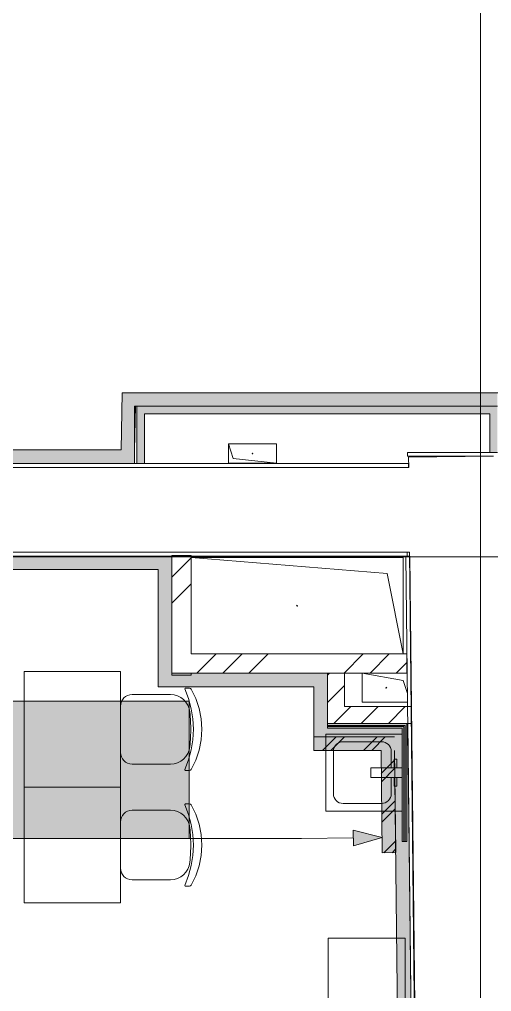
# Model space of a CAD drawing. Header units: millimetres. Extents: x 0 to 1189, y 0 to 841.
# Drawn here: x 698.3 to 722.8, y 348.3 to 398.7 of the extents above; entities that cross this region are included whole.
import ezdxf

# ---------------------------------------------------------------- set-up
doc = ezdxf.new("R2010")
doc.units = ezdxf.units.MM

msp = doc.modelspace()

# ---------------------------------------------------------------- hatches: boundary and pattern name
at = {"true_color": 0xf1d696}
h = msp.add_hatch(color=41, dxfattribs=at)
h.dxf.hatch_style = 2
h.paths.add_polyline_path([(703.578075, 378.675349), (703.593075, 379.37535), (704.279076, 378.675349)])
h = msp.add_hatch(color=41, dxfattribs=at)
h.dxf.hatch_style = 2
h.paths.add_polyline_path([(703.593075, 379.37535), (704.293076, 379.37535), (704.279076, 378.675349)])
h = msp.add_hatch(color=41, dxfattribs=at)
h.dxf.hatch_style = 2
h.paths.add_polyline_path([(723.054105, 379.37535), (723.057105, 378.675349), (704.279076, 378.675349), (704.293076, 379.37535)])
h = msp.add_hatch(color=41, dxfattribs=at)
h.dxf.hatch_style = 2
h.paths.add_polyline_path([(703.578075, 378.675349), (704.279076, 378.675349), (704.233076, 376.404346), (703.533075, 376.404346)])
h = msp.add_hatch(color=7)
h.dxf.hatch_style = 2
h.paths.add_polyline_path([(704.339076, 378.675349), (722.657104, 378.675349), (722.657104, 378.275349), (704.339076, 378.275349)])
h = msp.add_hatch(color=7)
h.dxf.hatch_style = 2
h.paths.add_polyline_path([(722.657104, 378.675349), (723.057105, 378.675349), (723.057105, 376.281346), (722.846104, 376.279346), (722.657104, 376.279346)])
h = msp.add_hatch(color=7)
h.dxf.hatch_style = 2
h.paths.add_polyline_path([(704.739077, 375.704345), (704.339076, 375.704345), (704.339076, 378.275349), (704.739077, 378.275349)])
h = msp.add_hatch(color=41, dxfattribs=at)
h.dxf.hatch_style = 2
h.paths.add_polyline_path([(703.533075, 376.404346), (703.518075, 375.704345), (520.082795, 375.704345), (520.082795, 376.404346)])
h = msp.add_hatch(color=41, dxfattribs=at)
h.dxf.hatch_style = 2
h.paths.add_polyline_path([(703.518075, 375.704345), (703.533075, 376.404346), (704.205076, 375.718345), (704.204076, 375.704345)])
h = msp.add_hatch(color=41, dxfattribs=at)
h.dxf.hatch_style = 2
h.paths.add_polyline_path([(703.533075, 376.404346), (704.233076, 376.404346), (704.219076, 375.704345)])
h = msp.add_hatch(color=41, dxfattribs=at)
h.dxf.hatch_style = 2
h.paths.add_polyline_path([(704.204076, 375.704345), (704.205076, 375.718345), (704.219076, 375.704345)])
h = msp.add_hatch(color=41, dxfattribs=at)
h.dxf.hatch_style = 2
h.paths.add_polyline_path([(635.07697, 370.204336), (635.07697, 370.904337), (705.461078, 370.904337), (705.461078, 370.204336)])
h = msp.add_hatch(color=41, dxfattribs=at)
h.dxf.hatch_style = 2
h.paths.add_polyline_path([(705.461078, 370.204336), (705.461078, 370.904337), (706.161079, 370.904337)])
h = msp.add_hatch(color=41, dxfattribs=at)
h.dxf.hatch_style = 2
h.paths.add_polyline_path([(705.461078, 370.204336), (706.161079, 370.904337), (706.161079, 370.204336)])
h = msp.add_hatch(color=41, dxfattribs=at)
h.dxf.hatch_style = 2
h.paths.add_polyline_path([(705.461078, 370.204336), (706.161079, 370.204336), (706.161079, 364.829328), (705.461078, 364.829328)])
h = msp.add_hatch(color=41, dxfattribs=at)
h.dxf.hatch_style = 2
h.paths.add_polyline_path([(706.161079, 364.829328), (705.461078, 364.129327), (705.461078, 364.829328)])
h = msp.add_hatch(color=41, dxfattribs=at)
h.dxf.hatch_style = 2
h.paths.add_polyline_path([(706.161079, 364.829328), (706.161079, 364.129327), (705.461078, 364.129327)])
h = msp.add_hatch(color=41, dxfattribs=at)
h.dxf.hatch_style = 2
h.paths.add_polyline_path([(706.161079, 364.129327), (706.161079, 364.829328), (713.53409, 364.829328), (713.53409, 364.129327)])
h = msp.add_hatch(color=41, dxfattribs=at)
h.dxf.hatch_style = 2
h.paths.add_polyline_path([(714.234091, 364.829328), (713.53409, 364.129327), (713.53409, 364.829328)])
h = msp.add_hatch(color=41, dxfattribs=at)
h.dxf.hatch_style = 2
h.paths.add_polyline_path([(713.53409, 364.129327), (714.233091, 364.828328), (714.234091, 364.129327)])
h = msp.add_hatch(color=41, dxfattribs=at)
h.dxf.hatch_style = 2
h.paths.add_polyline_path([(713.53409, 364.129327), (714.234091, 364.129327), (714.236091, 362.229324), (713.53609, 362.229324)])
at = {"true_color": 0xffffff}
h = msp.add_hatch(color=7, dxfattribs=at)
h.dxf.hatch_style = 2
h.paths.add_polyline_path([(675.526032, 363.377326), (707.06908, 363.377326), (707.06908, 356.259315), (675.526032, 356.259315)])
at = {"true_color": 0x0077b0}
h = msp.add_hatch(color=144, dxfattribs=at)
h.dxf.hatch_style = 2
h.paths.add_polyline_path([(701.311829, 363.395464), (702.322206, 363.395464), (702.395931, 363.369902), (702.420874, 363.293489), (702.420874, 361.476133), (702.395931, 361.401374), (702.322206, 361.377465), (702.245794, 361.401374), (702.220231, 361.476133), (702.220231, 363.192066), (701.413252, 363.192066), (701.413252, 361.476133), (701.387965, 361.401374), (701.311829, 361.377465), (701.235692, 361.401374), (701.210405, 361.476133), (701.210405, 363.293489), (701.235692, 363.369902)])
h = msp.add_hatch(color=144, dxfattribs=at)
h.dxf.hatch_style = 2
h.paths.add_polyline_path([(702.825709, 361.476133), (702.825709, 363.293489), (702.850996, 363.369902), (702.927133, 363.395464), (703.00327, 363.369902), (703.028557, 363.293489), (703.028557, 362.587934), (703.835536, 362.587934), (703.835536, 363.293489), (703.861098, 363.369902), (703.937511, 363.395464), (704.011236, 363.369902), (704.036178, 363.293489), (704.036178, 361.476133), (704.011236, 361.401374), (703.937511, 361.377465), (703.861098, 361.401374), (703.835536, 361.476133), (703.835536, 362.385087), (703.028557, 362.385087), (703.028557, 361.476133), (703.00327, 361.401374), (702.927133, 361.377465), (702.850996, 361.401374)])
h = msp.add_hatch(color=144, dxfattribs=at)
h.dxf.hatch_style = 2
h.paths.add_polyline_path([(706.648494, 363.197578), (706.064206, 363.197578), (706.064206, 363.08513), (706.039608, 363.011129), (705.968295, 362.985911), (705.889747, 363.011474), (705.864115, 363.087886), (705.866871, 363.299553), (705.892158, 363.375689), (705.968295, 363.400976), (706.775825, 363.400976), (706.849688, 363.376034), (706.877249, 363.302309), (706.871737, 363.276953), (706.468247, 361.459045), (706.435932, 361.400616), (706.371784, 361.380221), (706.295855, 361.405715), (706.270361, 361.481645), (706.270361, 361.504245)])
h = msp.add_hatch(color=144, dxfattribs=at)
h.dxf.hatch_style = 2
h.paths.add_polyline_path([(705.349416, 361.879622), (704.542437, 361.879622), (704.466301, 361.905185), (704.441014, 361.981597), (704.466301, 362.057734), (704.542437, 362.083021), (705.349416, 362.083021), (705.425553, 362.057734), (705.45084, 361.981597), (705.425553, 361.905185)])
at = {"true_color": 0xf1d696}
h = msp.add_hatch(color=41, dxfattribs=at)
h.dxf.hatch_style = 2
h.paths.add_polyline_path([(714.236091, 362.229324), (713.53609, 361.529323), (713.53609, 362.229324)])
h = msp.add_hatch(color=41, dxfattribs=at)
h.dxf.hatch_style = 2
h.paths.add_polyline_path([(714.236091, 362.229324), (714.236091, 361.529323), (713.53609, 361.529323)])
h = msp.add_hatch(color=41, dxfattribs=at)
h.dxf.hatch_style = 2
h.paths.add_polyline_path([(714.236091, 361.529323), (714.236091, 362.229324), (717.702096, 362.229324), (717.710096, 361.529323)])
at = {"true_color": 0xdcd214}
h = msp.add_hatch(color=52, dxfattribs=at)
h.dxf.hatch_style = 2
h.paths.add_polyline_path([(718.402098, 362.229324), (717.710096, 361.529323), (717.702096, 362.229324)])
h = msp.add_hatch(color=52, dxfattribs=at)
h.dxf.hatch_style = 2
h.paths.add_polyline_path([(717.710096, 361.529323), (718.394098, 362.221324), (718.410098, 361.529323)])
at = {"true_color": 0xfd8379}
h = msp.add_hatch(color=11, dxfattribs=at)
h.dxf.hatch_style = 2
h.paths.add_polyline_path([(713.53609, 360.829322), (713.53609, 361.529323), (717.710096, 361.529323), (717.718097, 360.829322)])
at = {"true_color": 0xdcd214}
h = msp.add_hatch(color=52, dxfattribs=at)
h.dxf.hatch_style = 2
h.paths.add_polyline_path([(717.710096, 361.529323), (718.410098, 361.529323), (718.942098, 314.604251), (718.242097, 314.604251)])
at = {"true_color": 0xfd8379}
h = msp.add_hatch(color=11, dxfattribs=at)
h.dxf.hatch_style = 2
h.paths.add_polyline_path([(717.017095, 360.829322), (717.718097, 360.829322), (717.778097, 355.529314), (717.078096, 355.521314)])
at = {"true_color": 0x0077b0}
h = msp.add_hatch(color=144, dxfattribs=at)
h.dxf.hatch_style = 2
h.paths.add_polyline_path([(698.381975, 358.886738), (698.381975, 360.100514), (698.407262, 360.174239), (698.483398, 360.199182), (698.988312, 360.199182), (699.142583, 360.16983), (699.27329, 360.083427), (699.362311, 359.952375), (699.391801, 359.795692), (699.391801, 358.886738), (699.366514, 358.81198), (699.290378, 358.788071), (699.214241, 358.81198), (699.188954, 358.886738), (699.188954, 359.795692), (699.174416, 359.873827), (699.132179, 359.939559), (699.06686, 359.982554), (698.988312, 359.995783), (698.584822, 359.995783), (698.584822, 358.886738), (698.559535, 358.81198), (698.483398, 358.788071), (698.407262, 358.81198)])
h = msp.add_hatch(color=144, dxfattribs=at)
h.paths.add_polyline_path([(699.796376, 360.100514), (699.821663, 360.174239), (699.8978, 360.199182), (700.402713, 360.199182), (700.559051, 360.16983), (700.687691, 360.083427), (700.776712, 359.952375), (700.806202, 359.795692), (700.806202, 359.19156), (700.776712, 359.034877), (700.687691, 358.903826), (700.559051, 358.816389), (700.402713, 358.788071), (699.999223, 358.788071), (699.999223, 358.27985), (699.973936, 358.206332), (699.8978, 358.181183), (699.821663, 358.206332), (699.796376, 358.27985)])
h.paths.add_polyline_path([(699.999223, 359.995783), (699.999223, 358.988713), (700.402713, 358.988713), (700.479883, 359.00332), (700.543824, 359.047693), (700.588472, 359.113425), (700.603355, 359.19156), (700.603355, 359.795692), (700.588817, 359.873827), (700.54658, 359.939559), (700.481261, 359.982554), (700.402713, 359.995783)])
h = msp.add_hatch(color=144, dxfattribs=at)
h.paths.add_polyline_path([(701.210777, 359.290228), (701.210777, 359.694269), (701.219812, 359.795907), (701.247089, 359.88933), (701.292865, 359.974794), (701.357401, 360.052558), (701.435165, 360.117094), (701.520629, 360.16287), (701.614052, 360.190147), (701.715691, 360.199182), (701.910752, 360.163215), (702.073981, 360.055315), (702.138516, 359.977507), (702.184292, 359.891741), (702.211569, 359.797501), (702.220604, 359.694269), (702.220604, 359.290228), (702.211138, 359.190182), (702.182914, 359.097578), (702.13619, 359.012415), (702.071224, 358.934694), (701.994666, 358.870159), (701.909374, 358.824382), (701.816124, 358.797105), (701.715691, 358.788071), (701.614052, 358.797105), (701.520629, 358.824382), (701.435165, 358.870159), (701.357401, 358.934694), (701.292865, 359.012415), (701.247089, 359.097578), (701.219812, 359.190182)])
h.paths.add_polyline_path([(702.017757, 359.292984), (702.017757, 359.697025), (701.996259, 359.812504), (701.930113, 359.911447), (701.832617, 359.977111), (701.715691, 359.998539), (701.598764, 359.977111), (701.501268, 359.911447), (701.435122, 359.812504), (701.413625, 359.697025), (701.413625, 359.292984), (701.435122, 359.175437), (701.501268, 359.078561), (701.598764, 359.01152), (701.715691, 358.988713), (701.832617, 359.01152), (701.930113, 359.078561), (701.996259, 359.176471)])
h = msp.add_hatch(color=144, dxfattribs=at)
h.paths.add_polyline_path([(703.130092, 359.998539), (703.013165, 359.977111), (702.915669, 359.911447), (702.849523, 359.813538), (702.828026, 359.697025), (702.828026, 359.59505), (703.432158, 359.59505), (703.432158, 359.697025), (703.41066, 359.813538), (703.344515, 359.911447), (703.247018, 359.977111)])
h.paths.add_polyline_path([(702.828026, 359.392203), (702.828026, 359.19156), (702.842909, 359.114459), (702.887557, 359.047693), (702.952532, 359.00332), (703.028668, 358.988713), (703.533581, 358.988713), (703.609718, 358.96315), (703.635005, 358.886738), (703.609718, 358.81198), (703.533581, 358.788071), (703.028668, 358.788071), (702.87233, 358.816389), (702.74369, 358.903826), (702.654669, 359.033844), (702.625179, 359.19156), (702.625179, 359.694269), (702.634213, 359.795907), (702.66149, 359.88933), (702.707267, 359.974794), (702.771802, 360.052558), (702.849566, 360.117094), (702.935031, 360.16287), (703.028453, 360.190147), (703.130092, 360.199182), (703.325153, 360.163215), (703.488382, 360.055315), (703.552917, 359.97755), (703.598694, 359.892086), (703.62597, 359.798664), (703.635005, 359.697025), (703.635005, 359.392203)])
h = msp.add_hatch(color=144, dxfattribs=at)
h.dxf.hatch_style = 2
h.paths.add_polyline_path([(704.645917, 359.290228), (704.242427, 359.809473), (704.242427, 358.886738), (704.21714, 358.81198), (704.141004, 358.788071), (704.064867, 358.81198), (704.03958, 358.886738), (704.03958, 360.100514), (704.064867, 360.174239), (704.141004, 360.199182), (704.191715, 360.183954), (704.242427, 360.136894), (704.645917, 359.61765), (705.049406, 360.136894), (705.100394, 360.183954), (705.151381, 360.199182), (705.225106, 360.174239), (705.250049, 360.100514), (705.250049, 358.886738), (705.225106, 358.81198), (705.151381, 358.788071), (705.074969, 358.81198), (705.049406, 358.886738), (705.049406, 359.809473)])
h = msp.add_hatch(color=144, dxfattribs=at)
h.paths.add_polyline_path([(706.461432, 359.995783), (706.057942, 359.995783), (705.979394, 359.981521), (705.914075, 359.939559), (705.871838, 359.873827), (705.8573, 359.795692), (705.8573, 359.19156), (705.872183, 359.114459), (705.916831, 359.047693), (705.981805, 359.00332), (706.057942, 358.988713), (706.260789, 358.988713), (706.337959, 359.00332), (706.4019, 359.047693), (706.446549, 359.113425), (706.461432, 359.19156)])
h.paths.add_polyline_path([(706.864921, 358.886738), (706.839979, 358.81198), (706.766254, 358.788071), (706.636649, 358.813702), (706.534743, 358.89225), (706.409548, 358.813702), (706.260789, 358.788071), (706.057942, 358.788071), (705.901604, 358.816389), (705.772964, 358.903826), (705.683942, 359.033844), (705.654452, 359.19156), (705.654452, 359.795692), (705.683942, 359.952375), (705.772964, 360.083427), (705.901604, 360.16983), (706.057942, 360.199182), (706.562855, 360.199182), (706.638992, 360.174239), (706.664279, 360.100514), (706.664279, 359.090137), (706.689841, 359.014), (706.766254, 358.988713), (706.839979, 358.96315)])
h = msp.add_hatch(color=144, dxfattribs=at)
h.dxf.hatch_style = 2
h.paths.add_polyline_path([(698.886957, 357.076653), (698.58434, 357.465811), (698.58434, 356.773485), (698.565323, 356.717536), (698.508272, 356.699622), (698.451221, 356.717536), (698.432204, 356.773485), (698.432204, 357.684092), (698.451221, 357.739214), (698.508272, 357.757955), (698.546306, 357.746586), (698.58434, 357.711653), (698.886957, 357.321944), (699.189574, 357.711653), (699.227884, 357.746586), (699.266193, 357.757955), (699.321315, 357.739214), (699.340056, 357.684092), (699.340056, 356.773485), (699.321315, 356.717536), (699.266193, 356.699622), (699.20866, 356.717536), (699.189574, 356.773485), (699.189574, 357.465811)])
h = msp.add_hatch(color=144, dxfattribs=at)
h.paths.add_polyline_path([(700.022069, 357.607473), (699.934563, 357.591419), (699.861114, 357.541879), (699.81178, 357.468843), (699.795519, 357.380924), (699.795519, 357.304856), (700.248618, 357.304856), (700.248618, 357.380924), (700.232357, 357.468843), (700.183024, 357.541879), (700.109574, 357.591419)])
h.paths.add_polyline_path([(699.795519, 357.152721), (699.795519, 357.002239), (699.806681, 356.944292), (699.840168, 356.894201), (699.889157, 356.861197), (699.946001, 356.850103), (700.324686, 356.850103), (700.381737, 356.831018), (700.400754, 356.773485), (700.381737, 356.717536), (700.324686, 356.699622), (699.946001, 356.699622), (699.82873, 356.720775), (699.73213, 356.786162), (699.665432, 356.884072), (699.643384, 357.002239), (699.643384, 357.37927), (699.670531, 357.52548), (699.753076, 357.647712), (699.87579, 357.730739), (700.022069, 357.757955), (700.168348, 357.731014), (700.291062, 357.649917), (700.373606, 357.527409), (700.400754, 357.380924), (700.400754, 357.152721)])
h = msp.add_hatch(color=144, dxfattribs=at)
h.dxf.hatch_style = 2
h.paths.add_polyline_path([(701.46158, 357.684092), (701.46158, 356.773485), (701.442563, 356.717536), (701.385512, 356.699622), (701.328461, 356.717536), (701.309444, 356.773485), (701.309444, 357.152721), (701.006827, 357.152721), (700.891003, 357.1747), (700.792956, 357.239261), (700.726259, 357.336413), (700.70421, 357.450928), (700.70421, 357.684092), (700.723227, 357.739214), (700.780278, 357.757955), (700.837329, 357.739214), (700.856346, 357.684092), (700.856346, 357.457543), (700.867508, 357.398769), (700.900994, 357.349505), (700.949983, 357.316018), (701.006827, 357.304856), (701.309444, 357.304856), (701.309444, 357.684092), (701.328461, 357.739214), (701.385512, 357.757955), (701.442563, 357.739214)])
h = msp.add_hatch(color=144, dxfattribs=at)
h.paths.add_polyline_path([(702.370271, 357.60582), (702.067654, 357.60582), (702.00888, 357.594933), (701.959615, 357.563376), (701.928058, 357.514111), (701.917172, 357.455338), (701.917172, 357.002239), (701.928334, 356.944292), (701.96182, 356.894201), (702.010809, 356.861197), (702.067654, 356.850103), (702.219789, 356.850103), (702.27746, 356.861197), (702.325622, 356.894201), (702.359109, 356.943466), (702.370271, 357.002239)])
h.paths.add_polyline_path([(702.672888, 356.773485), (702.654147, 356.717536), (702.599025, 356.699622), (702.501667, 356.718914), (702.425392, 356.777894), (702.331272, 356.718914), (702.219789, 356.699622), (702.067654, 356.699622), (701.950382, 356.720775), (701.853782, 356.786162), (701.787085, 356.884072), (701.765036, 357.002239), (701.765036, 357.455338), (701.787085, 357.572678), (701.853782, 357.671414), (701.950382, 357.735975), (702.067654, 357.757955), (702.446338, 357.757955), (702.503389, 357.739214), (702.522406, 357.684092), (702.522406, 356.926171), (702.541492, 356.86912), (702.599025, 356.850103), (702.654147, 356.831018)])
h = msp.add_hatch(color=144, dxfattribs=at)
h.dxf.hatch_style = 2
h.paths.add_polyline_path([(703.128351, 357.152721), (703.128351, 356.773485), (703.109334, 356.717536), (703.052284, 356.699622), (702.995233, 356.717536), (702.976216, 356.773485), (702.976216, 357.684092), (702.995233, 357.739214), (703.052284, 357.757955), (703.109334, 357.739214), (703.128351, 357.684092), (703.128351, 357.304856), (703.58145, 357.304856), (703.58145, 357.684092), (703.600467, 357.739214), (703.657518, 357.757955), (703.714569, 357.739214), (703.733586, 357.684092), (703.733586, 356.773485), (703.714569, 356.717536), (703.657518, 356.699622), (703.600467, 356.717536), (703.58145, 356.773485), (703.58145, 357.152721)])
h = msp.add_hatch(color=144, dxfattribs=at)
h.dxf.hatch_style = 2
h.paths.add_polyline_path([(704.794412, 357.684092), (704.794412, 356.773485), (704.775395, 356.717536), (704.718344, 356.699622), (704.339659, 356.699622), (704.222388, 356.720775), (704.125788, 356.786162), (704.059091, 356.884072), (704.037042, 357.002239), (704.037042, 357.684092), (704.056059, 357.739214), (704.11311, 357.757955), (704.170161, 357.739214), (704.189178, 357.684092), (704.189178, 357.002239), (704.20034, 356.944292), (704.233826, 356.894201), (704.282815, 356.861197), (704.339659, 356.850103), (704.642276, 356.850103), (704.642276, 357.684092), (704.661293, 357.739214), (704.718344, 357.757955), (704.775395, 357.739214)])
h = msp.add_hatch(color=144, dxfattribs=at)
h.paths.add_polyline_path([(705.36631, 357.154926), (705.260615, 357.186965), (705.173936, 357.254144), (705.116885, 357.346886), (705.097868, 357.455338), (705.119917, 357.572678), (705.186614, 357.671414), (705.283214, 357.735975), (705.400486, 357.757955), (705.77917, 357.757955), (705.836221, 357.739214), (705.855238, 357.684092), (705.855238, 356.773485), (705.836221, 356.717536), (705.77917, 356.699622), (705.72212, 356.717536), (705.703103, 356.773485), (705.703103, 357.152721), (705.550416, 357.152721), (705.235121, 356.729387), (705.207836, 356.706443), (705.173936, 356.699622), (705.116885, 356.717536), (705.097868, 356.773485), (705.112751, 356.820338)])
h.paths.add_polyline_path([(705.250004, 357.455338), (705.261166, 357.397391), (705.294652, 357.3473), (705.343641, 357.313813), (705.400486, 357.302651), (705.703103, 357.302651), (705.703103, 357.60582), (705.400486, 357.60582), (705.341712, 357.594933), (705.292447, 357.563376), (705.26089, 357.514111)])
h = msp.add_hatch(color=144, dxfattribs=at)
h.dxf.hatch_style = 2
h.paths.add_polyline_path([(706.62833, 357.228788), (706.903386, 356.815928), (706.916064, 356.773485), (706.897047, 356.717536), (706.839997, 356.699622), (706.776607, 356.731592), (706.537379, 357.090985), (706.298152, 356.731592), (706.234762, 356.699622), (706.181846, 356.720568), (706.158695, 356.773485), (706.171373, 356.815928), (706.446429, 357.228788), (706.171373, 357.639444), (706.158695, 357.684092), (706.177711, 357.739214), (706.234762, 357.757955), (706.298152, 357.725985), (706.537379, 357.366592), (706.776607, 357.725985), (706.839997, 357.757955), (706.897047, 357.740041), (706.916064, 357.684092), (706.903386, 357.639444)])
h = msp.add_hatch(color=144, dxfattribs=at)
h.dxf.hatch_style = 2
h.paths.add_polyline_path([(717.069096, 356.307315), (715.581093, 355.890314), (715.572093, 356.690316)])

# ---------------------------------------------------------------- linework, layer by layer
at = {"color": 7, "lineweight": 0}
for points in [[(722.173103, 251.095154), (722.173103, 498.901533)], [(703.593075, 379.37535), (703.533075, 376.404346)], [(703.593075, 379.37535), (704.293076, 379.37535)], [(723.754106, 379.37535), (704.293076, 379.37535)], [(704.219076, 375.704345), (704.219076, 378.675349)], [(704.219076, 378.675349), (704.339076, 378.675349)], [(704.233076, 376.404346), (704.279076, 378.675349)], [(704.279076, 378.675349), (723.057105, 378.675349)], [(723.057105, 378.675349), (704.339076, 378.675349)], [(704.339076, 378.675349), (704.339076, 375.704345)], [(704.739077, 378.275349), (722.657104, 378.275349)], [(704.739077, 375.704345), (704.739077, 378.275349)], [(722.657104, 378.275349), (722.657104, 376.279346)], [(709.099083, 376.718346), (711.599087, 376.718346)], [(709.099083, 375.718345), (709.099083, 376.718346)], [(709.349084, 375.968345), (709.099083, 376.718346)], [(709.099083, 376.718346), (709.099083, 375.718345)], [(711.599087, 376.718346), (709.099083, 376.718346)], [(711.599087, 376.718346), (711.599087, 375.718345)], [(711.599087, 375.718345), (711.599087, 376.718346)], [(703.533075, 376.404346), (520.082795, 376.404346)], [(704.219076, 375.704345), (704.233076, 376.404346)], [(711.599087, 375.718345), (709.349084, 375.968345)], [(710.349085, 376.193345), (710.324085, 376.218345), (710.349085, 376.243346)], [(710.343085, 376.194345), (710.324085, 376.218345), (710.328085, 376.230345)], [(710.349085, 376.243346), (710.374085, 376.218345), (710.349085, 376.193345)], [(710.349085, 376.243346), (710.371085, 376.230345)], [(710.374085, 376.218345), (710.356085, 376.194345)], [(718.387098, 376.279346), (718.387098, 376.079345)], [(718.387098, 376.279346), (723.057105, 376.279346)], [(718.387098, 376.079345), (722.859104, 376.079345)], [(722.848104, 376.079345), (718.448098, 376.033345)], [(718.448098, 376.033345), (718.454098, 375.504344)], [(520.082795, 375.704345), (704.219076, 375.704345)], [(718.445098, 375.704345), (657.117004, 375.704345)], [(657.117004, 375.504344), (718.454098, 375.504344)], [(711.599087, 375.718345), (709.099083, 375.718345)], [(709.099083, 375.718345), (711.599087, 375.718345)], [(718.445098, 375.504344), (718.445098, 375.704345)], [(718.500098, 371.104338), (657.117004, 371.104338)], [(707.16108, 370.929337), (706.161079, 370.929337)], [(706.161079, 370.929337), (706.161079, 364.729328)], [(707.16108, 365.82933), (707.16108, 370.929337)], [(718.377098, 370.904337), (718.377098, 371.104338)], [(718.500098, 371.104338), (719.119099, 311.857247)], [(198.085303, 370.871337), (863.72632, 370.871337)], [(705.461078, 370.904337), (634.376969, 370.904337)], [(657.117004, 370.904337), (718.377098, 370.904337)], [(706.161079, 370.904337), (705.461078, 370.904337)], [(706.161079, 364.829328), (706.161079, 370.904337)], [(706.161079, 369.810336), (707.16108, 370.810337)], [(718.161097, 370.829337), (707.16108, 370.829337)], [(717.328096, 369.995336), (707.16108, 370.829337)], [(718.161097, 370.829337), (707.16108, 370.829337)], [(718.161097, 365.82933), (718.161097, 370.829337)], [(718.161097, 365.82933), (718.161097, 370.829337)], [(718.503098, 370.904337), (718.303097, 370.902337)], [(718.303097, 370.902337), (718.973098, 311.906247)], [(719.173099, 311.908247), (718.503098, 370.904337)], [(635.07697, 370.204336), (705.461078, 370.204336)], [(705.461078, 370.204336), (705.461078, 364.829328)], [(718.161097, 365.82933), (717.328096, 369.995336)], [(706.161079, 368.460334), (707.16108, 369.460335)], [(712.636089, 368.329333), (712.661089, 368.354333), (712.686089, 368.329333)], [(712.636089, 368.329333), (712.661089, 368.354333), (712.673089, 368.350333)], [(712.686089, 368.329333), (712.661089, 368.304333), (712.636089, 368.329333)], [(712.667089, 368.305333), (712.636089, 368.329333)], [(718.361097, 365.82933), (707.16108, 365.82933)], [(707.464081, 364.829328), (708.464082, 365.82933)], [(708.813083, 364.829328), (709.813084, 365.82933)], [(710.162085, 364.829328), (711.162086, 365.82933)], [(715.097093, 364.829328), (716.097094, 365.82933)], [(716.446095, 364.829328), (717.446096, 365.82933)], [(717.796097, 364.829328), (718.361097, 365.394329)], [(718.361097, 364.829328), (718.361097, 365.82933)], [(705.461078, 364.129327), (705.461078, 364.829328)], [(713.53409, 364.829328), (706.161079, 364.829328)], [(706.161079, 364.729328), (707.16108, 364.729328)], [(707.16108, 364.829328), (718.361097, 364.829328)], [(707.16108, 364.729328), (707.16108, 364.829328)], [(714.234091, 364.829328), (713.53409, 364.829328)], [(714.234091, 364.829328), (714.234091, 362.229324)], [(714.236091, 362.229324), (714.234091, 364.829328)], [(715.114093, 363.109325), (715.114093, 364.829328)], [(716.036094, 363.329326), (716.036094, 364.829328)], [(716.036094, 364.829328), (718.161097, 364.454327)], [(716.036094, 364.829328), (716.036094, 363.329326)], [(718.161097, 364.454327), (718.384098, 363.784326)], [(705.461078, 364.129327), (713.53409, 364.129327)], [(713.53409, 364.129327), (713.53609, 362.229324)], [(717.286096, 364.054327), (717.261096, 364.079327), (717.286096, 364.104327)], [(717.261096, 364.079327), (717.279096, 364.103327)], [(717.286096, 364.054327), (717.264096, 364.066327)], [(717.286096, 364.104327), (717.311096, 364.079327), (717.286096, 364.054327)], [(717.292096, 364.103327), (717.311096, 364.079327), (717.307096, 364.066327)], [(718.583098, 363.109325), (715.114093, 363.109325)], [(718.389098, 363.329326), (716.036094, 363.329326)], [(716.036094, 363.329326), (718.389098, 363.329326)], [(713.53609, 361.529323), (713.53609, 362.229324)], [(714.234091, 362.229324), (718.592098, 362.229324)], [(714.236091, 362.229324), (714.236091, 361.979324)], [(717.702096, 362.229324), (714.236091, 362.229324)], [(714.236091, 362.129324), (718.261097, 362.129324)], [(714.236091, 362.069324), (718.201097, 362.069324)], [(714.236091, 361.979324), (718.111097, 361.979324)], [(718.402098, 362.229324), (717.702096, 362.229324)], [(718.111097, 361.979324), (718.111097, 356.104315)], [(718.201097, 362.069324), (718.201097, 356.104315)], [(718.261097, 362.129324), (718.261097, 356.104315)], [(718.361097, 356.104315), (718.361097, 362.229324)], [(718.942098, 314.604251), (718.402098, 362.229324)], [(717.710096, 361.529323), (713.53609, 361.529323)], [(713.53609, 361.529323), (713.53609, 360.829322)], [(713.53609, 361.529323), (717.710096, 361.529323)], [(713.988091, 360.829322), (714.688092, 361.529323)], [(714.145091, 357.679317), (714.145091, 361.679323)], [(714.145091, 361.679323), (718.111097, 361.679323)], [(714.145091, 361.679323), (714.145091, 357.679317)], [(718.111097, 361.679323), (714.145091, 361.679323)], [(714.413091, 360.829322), (715.113093, 361.529323)], [(716.110094, 360.829322), (716.810095, 361.529323)], [(716.534095, 360.829322), (717.234096, 361.529323)], [(714.545092, 360.779322), (714.555256, 360.880049), (714.584404, 360.973885), (714.630521, 361.058814), (714.691592, 361.132822), (714.7656, 361.193893), (714.85053, 361.24001), (714.944366, 361.269159), (715.045092, 361.279323)], [(717.045095, 361.279323), (715.045092, 361.279323)], [(717.045095, 361.279323), (717.145822, 361.269159), (717.239658, 361.24001), (717.324588, 361.193893), (717.398596, 361.132822), (717.459666, 361.058814), (717.505784, 360.973885), (717.534932, 360.880049), (717.545096, 360.779322)], [(713.53609, 360.829322), (717.017095, 360.829322)], [(714.545092, 360.779322), (714.545092, 358.579319)], [(717.017095, 360.829322), (717.078096, 355.521314)], [(717.545096, 359.929321), (717.545096, 360.779322)], [(717.695096, 360.379321), (717.845097, 360.379321)], [(717.695096, 359.929321), (717.695096, 360.379321)], [(717.778097, 355.529314), (717.718097, 360.829322)], [(717.718097, 360.829322), (718.242097, 314.604251)], [(717.845097, 360.379321), (717.845097, 359.929321)], [(716.495095, 359.929321), (718.111097, 359.929321)], [(716.495095, 359.42932), (716.495095, 359.929321)], [(717.031095, 359.62932), (717.723097, 360.321321)], [(717.036095, 359.209319), (717.728097, 359.901321)], [(718.111097, 359.42932), (716.495095, 359.42932)], [(717.545096, 358.579319), (717.545096, 359.42932)], [(717.695096, 359.42932), (717.695096, 358.979319)], [(717.845097, 358.979319), (717.845097, 359.42932)], [(717.695096, 358.979319), (717.845097, 358.979319)], [(715.045092, 358.079318), (714.944366, 358.089482), (714.85053, 358.11863), (714.7656, 358.164748), (714.691592, 358.225818), (714.630521, 358.299826), (714.584404, 358.384756), (714.555256, 358.478592), (714.545092, 358.579319)], [(717.545096, 358.579319), (717.534932, 358.478592), (717.505784, 358.384756), (717.459666, 358.299826), (717.398596, 358.225818), (717.324588, 358.164748), (717.239658, 358.11863), (717.145822, 358.089482), (717.045095, 358.079318)], [(715.045092, 358.079318), (717.045095, 358.079318)], [(717.055095, 357.531317), (717.747097, 358.223318)], [(718.111097, 357.679317), (714.145091, 357.679317)], [(714.145091, 357.679317), (718.111097, 357.679317)], [(717.060096, 357.112316), (717.752097, 357.804317)], [(717.167096, 355.522314), (717.771097, 356.126315)], [(718.111097, 356.104315), (718.361097, 356.104315)], [(717.078096, 355.521314), (717.778097, 355.529314)], [(717.596096, 355.527314), (717.776097, 355.706314)]]:
    msp.add_lwpolyline(points, dxfattribs=at)
at = {"color": 253, "lineweight": 0, "true_color": 0x999999}
for points in [[(698.497067, 358.924319), (698.497067, 364.924328)], [(698.497067, 364.924328), (703.497075, 364.924328)], [(703.497075, 364.924328), (703.497075, 358.924319)], [(706.84408, 364.016327), (706.84108, 364.029327), (706.849705, 364.050702), (706.87108, 364.059327)], [(706.84408, 364.016327), (706.84108, 364.029327), (706.849705, 364.050702), (706.87108, 364.059327)], [(706.84408, 364.016327), (707.03444, 363.512685), (707.171455, 362.9932), (707.254284, 362.462278), (707.282081, 361.924324), (707.254284, 361.38651), (707.171455, 360.855822), (707.03444, 360.336384), (706.84408, 359.83232)], [(706.84408, 364.016327), (707.03444, 363.512685), (707.171455, 362.9932), (707.254284, 362.462278), (707.282081, 361.924324), (707.254284, 361.38651), (707.171455, 360.855822), (707.03444, 360.336384), (706.84408, 359.83232)], [(707.08708, 364.059327), (706.87108, 364.059327)], [(707.08708, 364.059327), (706.87108, 364.059327)], [(707.08708, 364.059327), (707.135955, 364.046702), (707.17208, 364.012327)], [(707.08708, 364.059327), (707.135955, 364.046702), (707.17208, 364.012327)], [(707.17208, 364.012327), (707.4058, 363.519295), (707.574831, 363.002825), (707.677487, 362.469106), (707.712081, 361.924324), (707.677487, 361.379963), (707.574831, 360.846197), (707.4058, 360.329493), (707.17208, 359.83632)], [(707.17208, 364.012327), (707.4058, 363.519295), (707.574831, 363.002825), (707.677487, 362.469106), (707.712081, 361.924324), (707.677487, 361.379963), (707.574831, 360.846197), (707.4058, 360.329493), (707.17208, 359.83632)], [(703.497075, 363.124325), (703.50928, 363.245427), (703.544278, 363.358138), (703.599643, 363.460068), (703.67295, 363.548826), (703.761772, 363.622022), (703.863685, 363.677264), (703.976261, 363.712162), (704.097076, 363.724326)], [(703.497075, 363.124325), (703.50928, 363.245427), (703.544278, 363.358138), (703.599643, 363.460068), (703.67295, 363.548826), (703.761772, 363.622022), (703.863685, 363.677264), (703.976261, 363.712162), (704.097076, 363.724326)], [(704.097076, 363.724326), (706.100079, 363.724326)], [(704.097076, 363.724326), (706.100079, 363.724326)], [(706.100079, 363.724326), (706.288315, 363.706613), (706.46522, 363.655561), (706.627335, 363.574297), (706.771205, 363.465951), (706.893371, 363.333652), (706.990377, 363.180529), (707.058766, 363.00971), (707.09508, 362.824325)], [(706.100079, 363.724326), (706.288315, 363.706613), (706.46522, 363.655561), (706.627335, 363.574297), (706.771205, 363.465951), (706.893371, 363.333652), (706.990377, 363.180529), (707.058766, 363.00971), (707.09508, 362.824325)], [(703.497075, 360.723322), (703.497075, 363.124325)], [(703.497075, 360.723322), (703.497075, 363.124325)], [(707.09008, 362.865325), (707.131955, 362.395949), (707.14608, 361.924324), (707.131955, 361.453073), (707.09008, 360.983322)], [(707.09008, 362.865325), (707.131955, 362.395949), (707.14608, 361.924324), (707.131955, 361.453073), (707.09008, 360.983322)], [(707.09508, 361.024322), (707.058766, 360.838937), (706.990377, 360.668119), (706.893371, 360.514995), (706.771205, 360.382696), (706.627335, 360.27435), (706.46522, 360.193087), (706.288315, 360.142034), (706.100079, 360.124321)], [(707.09508, 361.024322), (707.058766, 360.838937), (706.990377, 360.668119), (706.893371, 360.514995), (706.771205, 360.382696), (706.627335, 360.27435), (706.46522, 360.193087), (706.288315, 360.142034), (706.100079, 360.124321)], [(704.097076, 360.124321), (703.976261, 360.136526), (703.863685, 360.171524), (703.761772, 360.226889), (703.67295, 360.300196), (703.599643, 360.389019), (703.544278, 360.490931), (703.50928, 360.603507), (703.497075, 360.724322)], [(704.097076, 360.124321), (703.976261, 360.136526), (703.863685, 360.171524), (703.761772, 360.226889), (703.67295, 360.300196), (703.599643, 360.389019), (703.544278, 360.490931), (703.50928, 360.603507), (703.497075, 360.724322)], [(704.097076, 360.124321), (706.100079, 360.124321)], [(704.097076, 360.124321), (706.100079, 360.124321)], [(706.87108, 359.78932), (706.849705, 359.79832), (706.84108, 359.81932), (706.84408, 359.83232)], [(706.87108, 359.78932), (706.849705, 359.79832), (706.84108, 359.81932), (706.84408, 359.83232)], [(707.17208, 359.83632), (707.135955, 359.801945), (707.08708, 359.78932)], [(707.17208, 359.83632), (707.135955, 359.801945), (707.08708, 359.78932)], [(707.08708, 359.78932), (706.87108, 359.78932)], [(707.08708, 359.78932), (706.87108, 359.78932)], [(698.497067, 352.92431), (698.497067, 358.924319)], [(698.497067, 358.924319), (703.497075, 358.924319)], [(703.497075, 358.924319), (698.497067, 358.924319)], [(703.497075, 358.924319), (703.497075, 352.92431)], [(706.84408, 358.016318), (706.84108, 358.029318), (706.849705, 358.050693), (706.87108, 358.059318)], [(706.84408, 358.016318), (706.84108, 358.029318), (706.849705, 358.050693), (706.87108, 358.059318)], [(706.84408, 358.016318), (707.03444, 357.512676), (707.171455, 356.993191), (707.254284, 356.462268), (707.282081, 355.924314), (707.254284, 355.386501), (707.171455, 354.855813), (707.03444, 354.336375), (706.84408, 353.832311)], [(706.84408, 358.016318), (707.03444, 357.512676), (707.171455, 356.993191), (707.254284, 356.462268), (707.282081, 355.924314), (707.254284, 355.386501), (707.171455, 354.855813), (707.03444, 354.336375), (706.84408, 353.832311)], [(707.08708, 358.059318), (706.87108, 358.059318)], [(707.08708, 358.059318), (706.87108, 358.059318)], [(707.08708, 358.059318), (707.135955, 358.046693), (707.17208, 358.012318)], [(707.08708, 358.059318), (707.135955, 358.046693), (707.17208, 358.012318)], [(707.17208, 358.012318), (707.4058, 357.519286), (707.574831, 357.002816), (707.677487, 356.469097), (707.712081, 355.924314), (707.677487, 355.379954), (707.574831, 354.846188), (707.4058, 354.329484), (707.17208, 353.836311)], [(707.17208, 358.012318), (707.4058, 357.519286), (707.574831, 357.002816), (707.677487, 356.469097), (707.712081, 355.924314), (707.677487, 355.379954), (707.574831, 354.846188), (707.4058, 354.329484), (707.17208, 353.836311)], [(703.497075, 357.124316), (703.50928, 357.245418), (703.544278, 357.358129), (703.599643, 357.460059), (703.67295, 357.548817), (703.761772, 357.622012), (703.863685, 357.677255), (703.976261, 357.712153), (704.097076, 357.724317)], [(703.497075, 357.124316), (703.50928, 357.245418), (703.544278, 357.358129), (703.599643, 357.460059), (703.67295, 357.548817), (703.761772, 357.622012), (703.863685, 357.677255), (703.976261, 357.712153), (704.097076, 357.724317)], [(704.097076, 357.724317), (706.100079, 357.724317)], [(704.097076, 357.724317), (706.100079, 357.724317)], [(706.100079, 357.724317), (706.288315, 357.706604), (706.46522, 357.655551), (706.627335, 357.574288), (706.771205, 357.465942), (706.893371, 357.333643), (706.990377, 357.18052), (707.058766, 357.009701), (707.09508, 356.824316)], [(706.100079, 357.724317), (706.288315, 357.706604), (706.46522, 357.655551), (706.627335, 357.574288), (706.771205, 357.465942), (706.893371, 357.333643), (706.990377, 357.18052), (707.058766, 357.009701), (707.09508, 356.824316)], [(703.497075, 354.723313), (703.497075, 357.124316)], [(703.497075, 354.723313), (703.497075, 357.124316)], [(707.09008, 356.865316), (707.131955, 356.39594), (707.14608, 355.924314), (707.131955, 355.453064), (707.09008, 354.983313)], [(707.09008, 356.865316), (707.131955, 356.39594), (707.14608, 355.924314), (707.131955, 355.453064), (707.09008, 354.983313)], [(707.09508, 355.024313), (707.058766, 354.838928), (706.990377, 354.668109), (706.893371, 354.514986), (706.771205, 354.382687), (706.627335, 354.274341), (706.46522, 354.193077), (706.288315, 354.142025), (706.100079, 354.124312)], [(707.09508, 355.024313), (707.058766, 354.838928), (706.990377, 354.668109), (706.893371, 354.514986), (706.771205, 354.382687), (706.627335, 354.274341), (706.46522, 354.193077), (706.288315, 354.142025), (706.100079, 354.124312)], [(704.097076, 354.124312), (703.976261, 354.136517), (703.863685, 354.171515), (703.761772, 354.22688), (703.67295, 354.300187), (703.599643, 354.389009), (703.544278, 354.490922), (703.50928, 354.603498), (703.497075, 354.724313)], [(704.097076, 354.124312), (703.976261, 354.136517), (703.863685, 354.171515), (703.761772, 354.22688), (703.67295, 354.300187), (703.599643, 354.389009), (703.544278, 354.490922), (703.50928, 354.603498), (703.497075, 354.724313)], [(704.097076, 354.124312), (706.100079, 354.124312)], [(704.097076, 354.124312), (706.100079, 354.124312)], [(706.87108, 353.789311), (706.849705, 353.798311), (706.84108, 353.819311), (706.84408, 353.832311)], [(706.87108, 353.789311), (706.849705, 353.798311), (706.84108, 353.819311), (706.84408, 353.832311)], [(707.08708, 353.789311), (706.87108, 353.789311)], [(707.08708, 353.789311), (706.87108, 353.789311)], [(707.17208, 353.836311), (707.135955, 353.801936), (707.08708, 353.789311)], [(707.17208, 353.836311), (707.135955, 353.801936), (707.08708, 353.789311)], [(703.497075, 352.92431), (698.497067, 352.92431)], [(714.277091, 351.104307), (714.277091, 347.604302)], [(718.277097, 351.104307), (714.277091, 351.104307)], [(718.277097, 347.604302), (718.277097, 351.104307)]]:
    msp.add_lwpolyline(points, dxfattribs=at)
at = {"color": 250, "lineweight": 0, "true_color": 0x353535}
for points in [[(714.234091, 364.723328), (714.339091, 364.829328)], [(714.234091, 363.309326), (715.114093, 364.189327)], [(714.567092, 362.229324), (715.447093, 363.109325)], [(715.982094, 362.229324), (716.862095, 363.109325)], [(717.396096, 362.229324), (718.276097, 363.109325)]]:
    msp.add_lwpolyline(points, dxfattribs=at)
at = {"color": 144, "lineweight": 0, "true_color": 0x0077b0}
for points in [[(675.526032, 363.377326), (707.06908, 363.377326)], [(707.06908, 363.377326), (707.06908, 356.259315)], [(715.581093, 355.890314), (715.572093, 356.690316)], [(717.069096, 356.307315), (715.572093, 356.690316)], [(717.069096, 356.307315), (715.581093, 355.890314)], [(707.06908, 356.259315), (675.526032, 356.259315)], [(712.887089, 356.259315), (707.06908, 356.259315)], [(715.576093, 356.290315), (712.887089, 356.259315)]]:
    msp.add_lwpolyline(points, dxfattribs=at)

doc.saveas('drawing.dxf')
